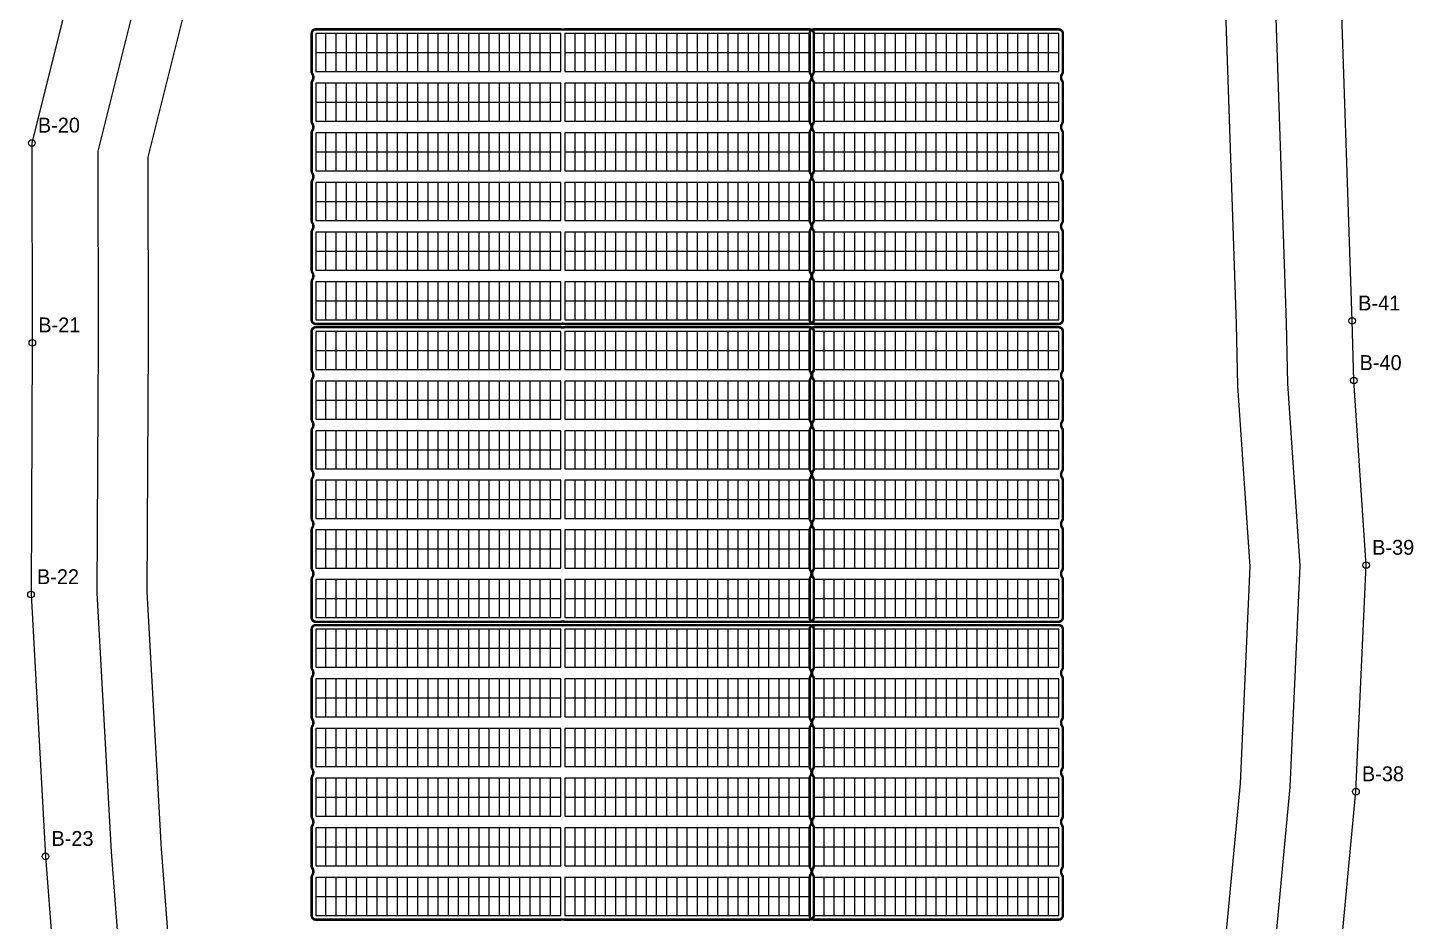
# Model space of a CAD drawing. Header units: metres. Extents: x 534950 to 535747, y 2266404 to 2267123.
# Drawn here: x 535023.1 to 535190.6, y 2266608.9 to 2266716.9 of the extents above; entities that cross this region are included whole.
import ezdxf
from ezdxf.enums import TextEntityAlignment as Align

# ---------------------------------------------------------------- set-up
doc = ezdxf.new("R2010")
doc.units = ezdxf.units.M
for name, color, linetype in [('BOUNDARY', 7, 'Continuous'), ('BOUNDARY_POINTS', 7, 'Continuous'), ('GROUP_BOUNDARY', 1, 'Continuous'), ('MODULES', 5, 'Continuous'), ('PV_TABLES', 3, 'Continuous'), ('SERVICE_ROAD', 1, 'Continuous')]:
    doc.layers.add(name, color=color, linetype=linetype)

# ---------------------------------------------------------------- blocks, each defined once
blk = doc.blocks.new('PV_TABLE_2x24')
at = {"layer": 'MODULES'}
for p, q in [((1.23333, 0), (1.23333, 4.6)), ((2.46666, 0), (2.46666, 4.6)), ((3.69999, 0), (3.69999, 4.6)), ((4.93332, 0), (4.93332, 4.6)), ((6.16665, 0), (6.16665, 4.6)), ((7.39998, 0), (7.39998, 4.6)), ((8.63331, 0), (8.63331, 4.6)), ((9.86664, 0), (9.86664, 4.6)), ((11.09997, 0), (11.09997, 4.6)), ((12.3333, 0), (12.3333, 4.6)), ((13.56663, 0), (13.56663, 4.6)), ((14.79996, 0), (14.79996, 4.6)), ((16.03329, 0), (16.03329, 4.6)), ((17.26662, 0), (17.26662, 4.6)), ((18.49995, 0), (18.49995, 4.6)), ((19.73328, 0), (19.73328, 4.6)), ((20.96661, 0), (20.96661, 4.6)), ((22.19994, 0), (22.19994, 4.6)), ((23.43327, 0), (23.43327, 4.6)), ((24.6666, 0), (24.6666, 4.6)), ((25.89993, 0), (25.89993, 4.6)), ((27.13326, 0), (27.13326, 4.6)), ((28.36659, 0), (28.36659, 4.6)), ((0, 2.3), (29.59992, 2.3))]:
    blk.add_line(p, q, dxfattribs=at)
blk.add_lwpolyline([(0, 0), (29.59992, 0), (29.59992, 4.6), (0, 4.6)], close=True, dxfattribs=at)

msp = doc.modelspace()

# ---------------------------------------------------------------- linework, layer by layer
at = {"layer": 'BOUNDARY'}
msp.add_lwpolyline([(535028.55, 2266722.68), (535023.63, 2266702.99), (535023.68, 2266678.84), (535023.52, 2266648.41), (535025.27, 2266616.77), (535026.98, 2266594.66), (535028.86, 2266564.43), (535029.64, 2266533.84), (535056.71, 2266534.46), (535084.92, 2266534.47), (535090.9, 2266533.75), (535115.21, 2266527.74), (535118.42, 2266526.86), (535124.18, 2266524.36), (535140.75, 2266517.17), (535149.43, 2266513.13), (535165.54, 2266547.59), (535178.94, 2266583.4), (535181.61, 2266602.74), (535183.66, 2266624.59), (535184.9, 2266651.96), (535183.39, 2266674.29), (535183.21, 2266681.49), (535181.63, 2266728.1)], dxfattribs=at)
at = {"layer": 'BOUNDARY_POINTS'}
for centre in [(535023.63, 2266702.99), (535183.21, 2266681.49), (535023.68, 2266678.84), (535183.39, 2266674.29), (535184.9, 2266651.96), (535023.52, 2266648.41), (535183.66, 2266624.59), (535025.27, 2266616.77)]:
    msp.add_circle(centre, 0.4, dxfattribs=at)
at = {"layer": 'GROUP_BOUNDARY', "color": 1, "lineweight": 211, "true_color": 0xdc143c, "const_width": 0.3}
for points in [[(535057.54, 2266686.54), (535057.58, 2266686.6), (535057.61, 2266686.67), (535057.63, 2266686.74), (535057.64, 2266686.81), (535057.65, 2266686.89), (535057.65, 2266686.96), (535057.64, 2266687.03), (535057.63, 2266687.11), (535057.61, 2266687.18), (535057.58, 2266687.24), (535057.54, 2266687.31), (535057.54, 2266687.32), (535057.5, 2266687.39), (535057.47, 2266687.43), (535057.46, 2266687.48), (535057.45, 2266687.53), (535057.44, 2266687.57), (535057.44, 2266687.64), (535057.44, 2266692.2), (535057.44, 2266692.27), (535057.45, 2266692.32), (535057.46, 2266692.37), (535057.47, 2266692.41), (535057.5, 2266692.46), (535057.54, 2266692.53), (535057.54, 2266692.54), (535057.58, 2266692.6), (535057.61, 2266692.67), (535057.63, 2266692.74), (535057.64, 2266692.81), (535057.65, 2266692.89), (535057.65, 2266692.96), (535057.64, 2266693.04), (535057.63, 2266693.11), (535057.61, 2266693.18), (535057.58, 2266693.25), (535057.54, 2266693.31), (535057.49, 2266693.39), (535057.47, 2266693.43), (535057.46, 2266693.48), (535057.45, 2266693.53), (535057.44, 2266693.57), (535057.44, 2266693.64), (535057.44, 2266698.2), (535057.44, 2266698.27), (535057.45, 2266698.32), (535057.46, 2266698.37), (535057.47, 2266698.41), (535057.5, 2266698.46), (535057.54, 2266698.53), (535057.54, 2266698.54), (535057.58, 2266698.6), (535057.61, 2266698.67), (535057.63, 2266698.74), (535057.64, 2266698.81), (535057.65, 2266698.89), (535057.65, 2266698.96), (535057.64, 2266699.04), (535057.63, 2266699.11), (535057.61, 2266699.18), (535057.58, 2266699.25), (535057.54, 2266699.31), (535057.49, 2266699.39), (535057.47, 2266699.43), (535057.46, 2266699.48), (535057.45, 2266699.53), (535057.44, 2266699.57), (535057.44, 2266699.64), (535057.44, 2266704.2), (535057.44, 2266704.27), (535057.45, 2266704.32), (535057.46, 2266704.37), (535057.47, 2266704.41), (535057.5, 2266704.46), (535057.54, 2266704.53), (535057.54, 2266704.54), (535057.58, 2266704.6), (535057.61, 2266704.67), (535057.63, 2266704.74), (535057.64, 2266704.81), (535057.65, 2266704.89), (535057.65, 2266704.96), (535057.64, 2266705.04), (535057.63, 2266705.11), (535057.61, 2266705.18), (535057.58, 2266705.25), (535057.54, 2266705.31), (535057.49, 2266705.39), (535057.47, 2266705.43), (535057.46, 2266705.48), (535057.45, 2266705.53), (535057.44, 2266705.57), (535057.44, 2266705.64), (535057.44, 2266710.2), (535057.44, 2266710.27), (535057.45, 2266710.32), (535057.46, 2266710.37), (535057.47, 2266710.41), (535057.5, 2266710.46), (535057.54, 2266710.53), (535057.54, 2266710.54), (535057.58, 2266710.6), (535057.61, 2266710.67), (535057.63, 2266710.74), (535057.64, 2266710.81), (535057.65, 2266710.89), (535057.65, 2266710.96), (535057.64, 2266711.04), (535057.63, 2266711.11), (535057.61, 2266711.18), (535057.58, 2266711.25), (535057.54, 2266711.31), (535057.49, 2266711.39), (535057.47, 2266711.43), (535057.46, 2266711.48), (535057.45, 2266711.53), (535057.44, 2266711.57), (535057.44, 2266711.64), (535057.44, 2266716.2), (535057.44, 2266716.27), (535057.45, 2266716.32), (535057.46, 2266716.37), (535057.47, 2266716.41), (535057.5, 2266716.46), (535057.52, 2266716.5), (535057.55, 2266716.54), (535057.58, 2266716.58), (535057.62, 2266716.61), (535057.66, 2266716.64), (535057.7, 2266716.66), (535057.74, 2266716.68), (535057.79, 2266716.7), (535057.84, 2266716.71), (535057.89, 2266716.72), (535057.95, 2266716.72), (535087.52, 2266716.72), (535087.58, 2266716.72), (535087.66, 2266716.71), (535087.68, 2266716.71), (535087.75, 2266716.7), (535087.83, 2266716.7), (535087.9, 2266716.71), (535087.99, 2266716.72), (535088.05, 2266716.72), (535117.62, 2266716.72), (535117.68, 2266716.72), (535117.73, 2266716.71), (535117.78, 2266716.7), (535117.83, 2266716.68), (535117.87, 2266716.66), (535117.91, 2266716.64), (535117.95, 2266716.61), (535117.99, 2266716.58), (535118.02, 2266716.54), (535118.05, 2266716.5), (535118.08, 2266716.46), (535118.1, 2266716.41), (535118.11, 2266716.37), (535118.13, 2266716.32), (535118.13, 2266716.27), (535118.14, 2266716.2), (535118.14, 2266711.64), (535118.13, 2266711.57), (535118.13, 2266711.53), (535118.11, 2266711.48), (535118.1, 2266711.43), (535118.08, 2266711.39), (535118.04, 2266711.32), (535118.03, 2266711.31), (535117.99, 2266711.24), (535117.96, 2266711.17), (535117.94, 2266711.1), (535117.93, 2266711.03), (535117.92, 2266710.96), (535117.92, 2266710.88), (535117.93, 2266710.81), (535117.94, 2266710.74), (535117.97, 2266710.67), (535117.99, 2266710.6), (535118.03, 2266710.53), (535118.08, 2266710.46), (535118.1, 2266710.41), (535118.11, 2266710.37), (535118.13, 2266710.32), (535118.13, 2266710.27), (535118.14, 2266710.2), (535118.14, 2266705.64), (535118.13, 2266705.57), (535118.13, 2266705.53), (535118.11, 2266705.48), (535118.1, 2266705.43), (535118.08, 2266705.39), (535118.04, 2266705.32), (535118.03, 2266705.31), (535117.99, 2266705.24), (535117.96, 2266705.17), (535117.94, 2266705.1), (535117.93, 2266705.03), (535117.92, 2266704.96), (535117.92, 2266704.88), (535117.93, 2266704.81), (535117.94, 2266704.74), (535117.97, 2266704.67), (535117.99, 2266704.6), (535118.03, 2266704.53), (535118.08, 2266704.46), (535118.1, 2266704.41), (535118.11, 2266704.37), (535118.13, 2266704.32), (535118.13, 2266704.27), (535118.14, 2266704.2), (535118.14, 2266699.64), (535118.13, 2266699.57), (535118.13, 2266699.53), (535118.11, 2266699.48), (535118.1, 2266699.43), (535118.08, 2266699.39), (535118.04, 2266699.32), (535118.03, 2266699.31), (535117.99, 2266699.24), (535117.96, 2266699.17), (535117.94, 2266699.1), (535117.93, 2266699.03), (535117.92, 2266698.96), (535117.92, 2266698.88), (535117.93, 2266698.81), (535117.94, 2266698.74), (535117.97, 2266698.67), (535117.99, 2266698.6), (535118.03, 2266698.53), (535118.08, 2266698.46), (535118.1, 2266698.41), (535118.11, 2266698.37), (535118.13, 2266698.32), (535118.13, 2266698.27), (535118.14, 2266698.2), (535118.14, 2266693.64), (535118.13, 2266693.57), (535118.13, 2266693.53), (535118.11, 2266693.48), (535118.1, 2266693.43), (535118.08, 2266693.39), (535118.04, 2266693.32), (535118.03, 2266693.31), (535117.99, 2266693.24), (535117.96, 2266693.17), (535117.94, 2266693.1), (535117.93, 2266693.03), (535117.92, 2266692.96), (535117.92, 2266692.88), (535117.93, 2266692.81), (535117.94, 2266692.74), (535117.97, 2266692.67), (535117.99, 2266692.6), (535118.03, 2266692.53), (535118.08, 2266692.46), (535118.1, 2266692.41), (535118.11, 2266692.37), (535118.13, 2266692.32), (535118.13, 2266692.27), (535118.14, 2266692.2), (535118.14, 2266687.64), (535118.13, 2266687.57), (535118.13, 2266687.53), (535118.11, 2266687.48), (535118.1, 2266687.43), (535118.08, 2266687.39), (535118.04, 2266687.32), (535118.03, 2266687.31), (535117.99, 2266687.24), (535117.96, 2266687.17), (535117.94, 2266687.1), (535117.93, 2266687.03), (535117.92, 2266686.96), (535117.92, 2266686.88), (535117.93, 2266686.81), (535117.94, 2266686.74), (535117.97, 2266686.67), (535117.99, 2266686.6), (535118.03, 2266686.53), (535118.08, 2266686.46), (535118.1, 2266686.41), (535118.11, 2266686.37), (535118.13, 2266686.32), (535118.13, 2266686.27), (535118.14, 2266686.2), (535118.14, 2266681.64), (535118.13, 2266681.57), (535118.13, 2266681.53), (535118.11, 2266681.48), (535118.1, 2266681.43), (535118.08, 2266681.39), (535118.05, 2266681.35), (535118.02, 2266681.31), (535117.99, 2266681.27), (535117.95, 2266681.24), (535117.91, 2266681.21), (535117.87, 2266681.18), (535117.83, 2266681.16), (535117.78, 2266681.15), (535117.73, 2266681.13), (535117.68, 2266681.13), (535117.62, 2266681.12), (535088.05, 2266681.12), (535087.99, 2266681.13), (535087.91, 2266681.14), (535087.89, 2266681.14), (535087.82, 2266681.15), (535087.75, 2266681.15), (535087.67, 2266681.14), (535087.58, 2266681.13), (535087.52, 2266681.12), (535057.95, 2266681.12), (535057.89, 2266681.13), (535057.84, 2266681.13), (535057.79, 2266681.15), (535057.74, 2266681.16), (535057.7, 2266681.18), (535057.66, 2266681.21), (535057.62, 2266681.24), (535057.58, 2266681.27), (535057.55, 2266681.31), (535057.52, 2266681.35), (535057.5, 2266681.39), (535057.47, 2266681.43), (535057.46, 2266681.48), (535057.45, 2266681.53), (535057.44, 2266681.57), (535057.44, 2266681.64), (535057.44, 2266686.2), (535057.44, 2266686.27), (535057.45, 2266686.32), (535057.46, 2266686.37), (535057.47, 2266686.41), (535057.5, 2266686.46), (535057.54, 2266686.53), (535057.54, 2266686.54)], [(535057.54, 2266650.54), (535057.58, 2266650.6), (535057.61, 2266650.67), (535057.63, 2266650.74), (535057.64, 2266650.81), (535057.65, 2266650.89), (535057.65, 2266650.96), (535057.64, 2266651.03), (535057.63, 2266651.11), (535057.61, 2266651.18), (535057.58, 2266651.24), (535057.54, 2266651.31), (535057.54, 2266651.32), (535057.5, 2266651.39), (535057.47, 2266651.43), (535057.46, 2266651.48), (535057.45, 2266651.53), (535057.44, 2266651.57), (535057.44, 2266651.64), (535057.44, 2266656.2), (535057.44, 2266656.27), (535057.45, 2266656.32), (535057.46, 2266656.37), (535057.47, 2266656.41), (535057.5, 2266656.46), (535057.54, 2266656.53), (535057.54, 2266656.54), (535057.58, 2266656.6), (535057.61, 2266656.67), (535057.63, 2266656.74), (535057.64, 2266656.81), (535057.65, 2266656.89), (535057.65, 2266656.96), (535057.64, 2266657.04), (535057.63, 2266657.11), (535057.61, 2266657.18), (535057.58, 2266657.25), (535057.54, 2266657.31), (535057.49, 2266657.39), (535057.47, 2266657.43), (535057.46, 2266657.48), (535057.45, 2266657.53), (535057.44, 2266657.57), (535057.44, 2266657.64), (535057.44, 2266662.2), (535057.44, 2266662.27), (535057.45, 2266662.32), (535057.46, 2266662.37), (535057.47, 2266662.41), (535057.5, 2266662.46), (535057.54, 2266662.53), (535057.54, 2266662.54), (535057.58, 2266662.6), (535057.61, 2266662.67), (535057.63, 2266662.74), (535057.64, 2266662.81), (535057.65, 2266662.89), (535057.65, 2266662.96), (535057.64, 2266663.04), (535057.63, 2266663.11), (535057.61, 2266663.18), (535057.58, 2266663.25), (535057.54, 2266663.31), (535057.49, 2266663.39), (535057.47, 2266663.43), (535057.46, 2266663.48), (535057.45, 2266663.53), (535057.44, 2266663.57), (535057.44, 2266663.64), (535057.44, 2266668.2), (535057.44, 2266668.27), (535057.45, 2266668.32), (535057.46, 2266668.37), (535057.47, 2266668.41), (535057.5, 2266668.46), (535057.54, 2266668.53), (535057.54, 2266668.54), (535057.58, 2266668.6), (535057.61, 2266668.67), (535057.63, 2266668.74), (535057.64, 2266668.81), (535057.65, 2266668.89), (535057.65, 2266668.96), (535057.64, 2266669.04), (535057.63, 2266669.11), (535057.61, 2266669.18), (535057.58, 2266669.25), (535057.54, 2266669.31), (535057.49, 2266669.39), (535057.47, 2266669.43), (535057.46, 2266669.48), (535057.45, 2266669.53), (535057.44, 2266669.57), (535057.44, 2266669.64), (535057.44, 2266674.2), (535057.44, 2266674.27), (535057.45, 2266674.32), (535057.46, 2266674.37), (535057.47, 2266674.41), (535057.5, 2266674.46), (535057.54, 2266674.53), (535057.54, 2266674.54), (535057.58, 2266674.6), (535057.61, 2266674.67), (535057.63, 2266674.74), (535057.64, 2266674.81), (535057.65, 2266674.89), (535057.65, 2266674.96), (535057.64, 2266675.04), (535057.63, 2266675.11), (535057.61, 2266675.18), (535057.58, 2266675.25), (535057.54, 2266675.31), (535057.49, 2266675.39), (535057.47, 2266675.43), (535057.46, 2266675.48), (535057.45, 2266675.53), (535057.44, 2266675.57), (535057.44, 2266675.64), (535057.44, 2266680.2), (535057.44, 2266680.27), (535057.45, 2266680.32), (535057.46, 2266680.37), (535057.47, 2266680.41), (535057.5, 2266680.46), (535057.52, 2266680.5), (535057.55, 2266680.54), (535057.58, 2266680.58), (535057.62, 2266680.61), (535057.66, 2266680.64), (535057.7, 2266680.66), (535057.74, 2266680.68), (535057.79, 2266680.7), (535057.84, 2266680.71), (535057.89, 2266680.72), (535057.95, 2266680.72), (535087.52, 2266680.72), (535087.58, 2266680.72), (535087.66, 2266680.71), (535087.68, 2266680.71), (535087.75, 2266680.7), (535087.83, 2266680.7), (535087.9, 2266680.71), (535087.99, 2266680.72), (535088.05, 2266680.72), (535117.62, 2266680.72), (535117.68, 2266680.72), (535117.73, 2266680.71), (535117.78, 2266680.7), (535117.83, 2266680.68), (535117.87, 2266680.66), (535117.91, 2266680.64), (535117.95, 2266680.61), (535117.99, 2266680.58), (535118.02, 2266680.54), (535118.05, 2266680.5), (535118.08, 2266680.46), (535118.1, 2266680.41), (535118.11, 2266680.37), (535118.13, 2266680.32), (535118.13, 2266680.27), (535118.14, 2266680.2), (535118.14, 2266675.64), (535118.13, 2266675.57), (535118.13, 2266675.53), (535118.11, 2266675.48), (535118.1, 2266675.43), (535118.08, 2266675.39), (535118.04, 2266675.32), (535118.03, 2266675.31), (535117.99, 2266675.24), (535117.96, 2266675.17), (535117.94, 2266675.1), (535117.93, 2266675.03), (535117.92, 2266674.96), (535117.92, 2266674.88), (535117.93, 2266674.81), (535117.94, 2266674.74), (535117.97, 2266674.67), (535117.99, 2266674.6), (535118.03, 2266674.53), (535118.08, 2266674.46), (535118.1, 2266674.41), (535118.11, 2266674.37), (535118.13, 2266674.32), (535118.13, 2266674.27), (535118.14, 2266674.2), (535118.14, 2266669.64), (535118.13, 2266669.57), (535118.13, 2266669.53), (535118.11, 2266669.48), (535118.1, 2266669.43), (535118.08, 2266669.39), (535118.04, 2266669.32), (535118.03, 2266669.31), (535117.99, 2266669.24), (535117.96, 2266669.17), (535117.94, 2266669.1), (535117.93, 2266669.03), (535117.92, 2266668.96), (535117.92, 2266668.88), (535117.93, 2266668.81), (535117.94, 2266668.74), (535117.97, 2266668.67), (535117.99, 2266668.6), (535118.03, 2266668.53), (535118.08, 2266668.46), (535118.1, 2266668.41), (535118.11, 2266668.37), (535118.13, 2266668.32), (535118.13, 2266668.27), (535118.14, 2266668.2), (535118.14, 2266663.64), (535118.13, 2266663.57), (535118.13, 2266663.53), (535118.11, 2266663.48), (535118.1, 2266663.43), (535118.08, 2266663.39), (535118.04, 2266663.32), (535118.03, 2266663.31), (535117.99, 2266663.24), (535117.96, 2266663.17), (535117.94, 2266663.1), (535117.93, 2266663.03), (535117.92, 2266662.96), (535117.92, 2266662.88), (535117.93, 2266662.81), (535117.94, 2266662.74), (535117.97, 2266662.67), (535117.99, 2266662.6), (535118.03, 2266662.53), (535118.08, 2266662.46), (535118.1, 2266662.41), (535118.11, 2266662.37), (535118.13, 2266662.32), (535118.13, 2266662.27), (535118.14, 2266662.2), (535118.14, 2266657.64), (535118.13, 2266657.57), (535118.13, 2266657.53), (535118.11, 2266657.48), (535118.1, 2266657.43), (535118.08, 2266657.39), (535118.04, 2266657.32), (535118.03, 2266657.31), (535117.99, 2266657.24), (535117.96, 2266657.17), (535117.94, 2266657.1), (535117.93, 2266657.03), (535117.92, 2266656.96), (535117.92, 2266656.88), (535117.93, 2266656.81), (535117.94, 2266656.74), (535117.97, 2266656.67), (535117.99, 2266656.6), (535118.03, 2266656.53), (535118.08, 2266656.46), (535118.1, 2266656.41), (535118.11, 2266656.37), (535118.13, 2266656.32), (535118.13, 2266656.27), (535118.14, 2266656.2), (535118.14, 2266651.64), (535118.13, 2266651.57), (535118.13, 2266651.53), (535118.11, 2266651.48), (535118.1, 2266651.43), (535118.08, 2266651.39), (535118.04, 2266651.32), (535118.03, 2266651.31), (535117.99, 2266651.24), (535117.96, 2266651.17), (535117.94, 2266651.1), (535117.93, 2266651.03), (535117.92, 2266650.96), (535117.92, 2266650.88), (535117.93, 2266650.81), (535117.94, 2266650.74), (535117.97, 2266650.67), (535117.99, 2266650.6), (535118.03, 2266650.53), (535118.08, 2266650.46), (535118.1, 2266650.41), (535118.11, 2266650.37), (535118.13, 2266650.32), (535118.13, 2266650.27), (535118.14, 2266650.2), (535118.14, 2266645.64), (535118.13, 2266645.57), (535118.13, 2266645.53), (535118.11, 2266645.48), (535118.1, 2266645.43), (535118.08, 2266645.39), (535118.05, 2266645.35), (535118.02, 2266645.31), (535117.99, 2266645.27), (535117.95, 2266645.24), (535117.91, 2266645.21), (535117.87, 2266645.18), (535117.83, 2266645.16), (535117.78, 2266645.15), (535117.73, 2266645.13), (535117.68, 2266645.13), (535117.62, 2266645.12), (535088.05, 2266645.12), (535087.99, 2266645.13), (535087.91, 2266645.14), (535087.89, 2266645.14), (535087.82, 2266645.15), (535087.75, 2266645.15), (535087.67, 2266645.14), (535087.58, 2266645.13), (535087.52, 2266645.12), (535057.95, 2266645.12), (535057.89, 2266645.13), (535057.84, 2266645.13), (535057.79, 2266645.15), (535057.74, 2266645.16), (535057.7, 2266645.18), (535057.66, 2266645.21), (535057.62, 2266645.24), (535057.58, 2266645.27), (535057.55, 2266645.31), (535057.52, 2266645.35), (535057.5, 2266645.39), (535057.47, 2266645.43), (535057.46, 2266645.48), (535057.45, 2266645.53), (535057.44, 2266645.57), (535057.44, 2266645.64), (535057.44, 2266650.2), (535057.44, 2266650.27), (535057.45, 2266650.32), (535057.46, 2266650.37), (535057.47, 2266650.41), (535057.5, 2266650.46), (535057.54, 2266650.53), (535057.54, 2266650.54)], [(535057.54, 2266614.54), (535057.58, 2266614.6), (535057.61, 2266614.67), (535057.63, 2266614.74), (535057.64, 2266614.81), (535057.65, 2266614.89), (535057.65, 2266614.96), (535057.64, 2266615.03), (535057.63, 2266615.11), (535057.61, 2266615.18), (535057.58, 2266615.24), (535057.54, 2266615.31), (535057.54, 2266615.32), (535057.5, 2266615.39), (535057.47, 2266615.43), (535057.46, 2266615.48), (535057.45, 2266615.53), (535057.44, 2266615.57), (535057.44, 2266615.64), (535057.44, 2266620.2), (535057.44, 2266620.27), (535057.45, 2266620.32), (535057.46, 2266620.37), (535057.47, 2266620.41), (535057.5, 2266620.46), (535057.54, 2266620.53), (535057.54, 2266620.54), (535057.58, 2266620.6), (535057.61, 2266620.67), (535057.63, 2266620.74), (535057.64, 2266620.81), (535057.65, 2266620.89), (535057.65, 2266620.96), (535057.64, 2266621.04), (535057.63, 2266621.11), (535057.61, 2266621.18), (535057.58, 2266621.25), (535057.54, 2266621.31), (535057.49, 2266621.39), (535057.47, 2266621.43), (535057.46, 2266621.48), (535057.45, 2266621.53), (535057.44, 2266621.57), (535057.44, 2266621.64), (535057.44, 2266626.2), (535057.44, 2266626.27), (535057.45, 2266626.32), (535057.46, 2266626.37), (535057.47, 2266626.41), (535057.5, 2266626.46), (535057.54, 2266626.53), (535057.54, 2266626.54), (535057.58, 2266626.6), (535057.61, 2266626.67), (535057.63, 2266626.74), (535057.64, 2266626.81), (535057.65, 2266626.89), (535057.65, 2266626.96), (535057.64, 2266627.04), (535057.63, 2266627.11), (535057.61, 2266627.18), (535057.58, 2266627.25), (535057.54, 2266627.31), (535057.49, 2266627.39), (535057.47, 2266627.43), (535057.46, 2266627.48), (535057.45, 2266627.53), (535057.44, 2266627.57), (535057.44, 2266627.64), (535057.44, 2266632.2), (535057.44, 2266632.27), (535057.45, 2266632.32), (535057.46, 2266632.37), (535057.47, 2266632.41), (535057.5, 2266632.46), (535057.54, 2266632.53), (535057.54, 2266632.54), (535057.58, 2266632.6), (535057.61, 2266632.67), (535057.63, 2266632.74), (535057.64, 2266632.81), (535057.65, 2266632.89), (535057.65, 2266632.96), (535057.64, 2266633.04), (535057.63, 2266633.11), (535057.61, 2266633.18), (535057.58, 2266633.25), (535057.54, 2266633.31), (535057.49, 2266633.39), (535057.47, 2266633.43), (535057.46, 2266633.48), (535057.45, 2266633.53), (535057.44, 2266633.57), (535057.44, 2266633.64), (535057.44, 2266638.2), (535057.44, 2266638.27), (535057.45, 2266638.32), (535057.46, 2266638.37), (535057.47, 2266638.41), (535057.5, 2266638.46), (535057.54, 2266638.53), (535057.54, 2266638.54), (535057.58, 2266638.6), (535057.61, 2266638.67), (535057.63, 2266638.74), (535057.64, 2266638.81), (535057.65, 2266638.89), (535057.65, 2266638.96), (535057.64, 2266639.04), (535057.63, 2266639.11), (535057.61, 2266639.18), (535057.58, 2266639.25), (535057.54, 2266639.31), (535057.49, 2266639.39), (535057.47, 2266639.43), (535057.46, 2266639.48), (535057.45, 2266639.53), (535057.44, 2266639.57), (535057.44, 2266639.64), (535057.44, 2266644.2), (535057.44, 2266644.27), (535057.45, 2266644.32), (535057.46, 2266644.37), (535057.47, 2266644.41), (535057.5, 2266644.46), (535057.52, 2266644.5), (535057.55, 2266644.54), (535057.58, 2266644.58), (535057.62, 2266644.61), (535057.66, 2266644.64), (535057.7, 2266644.66), (535057.74, 2266644.68), (535057.79, 2266644.7), (535057.84, 2266644.71), (535057.89, 2266644.72), (535057.95, 2266644.72), (535087.52, 2266644.72), (535087.58, 2266644.72), (535087.66, 2266644.71), (535087.68, 2266644.71), (535087.75, 2266644.7), (535087.83, 2266644.7), (535087.9, 2266644.71), (535087.99, 2266644.72), (535088.05, 2266644.72), (535117.62, 2266644.72), (535117.68, 2266644.72), (535117.73, 2266644.71), (535117.78, 2266644.7), (535117.83, 2266644.68), (535117.87, 2266644.66), (535117.91, 2266644.64), (535117.95, 2266644.61), (535117.99, 2266644.58), (535118.02, 2266644.54), (535118.05, 2266644.5), (535118.08, 2266644.46), (535118.1, 2266644.41), (535118.11, 2266644.37), (535118.13, 2266644.32), (535118.13, 2266644.27), (535118.14, 2266644.2), (535118.14, 2266639.64), (535118.13, 2266639.57), (535118.13, 2266639.53), (535118.11, 2266639.48), (535118.1, 2266639.43), (535118.08, 2266639.39), (535118.04, 2266639.32), (535118.03, 2266639.31), (535117.99, 2266639.24), (535117.96, 2266639.17), (535117.94, 2266639.1), (535117.93, 2266639.03), (535117.92, 2266638.96), (535117.92, 2266638.88), (535117.93, 2266638.81), (535117.94, 2266638.74), (535117.97, 2266638.67), (535117.99, 2266638.6), (535118.03, 2266638.53), (535118.08, 2266638.46), (535118.1, 2266638.41), (535118.11, 2266638.37), (535118.13, 2266638.32), (535118.13, 2266638.27), (535118.14, 2266638.2), (535118.14, 2266633.64), (535118.13, 2266633.57), (535118.13, 2266633.53), (535118.11, 2266633.48), (535118.1, 2266633.43), (535118.08, 2266633.39), (535118.04, 2266633.32), (535118.03, 2266633.31), (535117.99, 2266633.24), (535117.96, 2266633.17), (535117.94, 2266633.1), (535117.93, 2266633.03), (535117.92, 2266632.96), (535117.92, 2266632.88), (535117.93, 2266632.81), (535117.94, 2266632.74), (535117.97, 2266632.67), (535117.99, 2266632.6), (535118.03, 2266632.53), (535118.08, 2266632.46), (535118.1, 2266632.41), (535118.11, 2266632.37), (535118.13, 2266632.32), (535118.13, 2266632.27), (535118.14, 2266632.2), (535118.14, 2266627.64), (535118.13, 2266627.57), (535118.13, 2266627.53), (535118.11, 2266627.48), (535118.1, 2266627.43), (535118.08, 2266627.39), (535118.04, 2266627.32), (535118.03, 2266627.31), (535117.99, 2266627.24), (535117.96, 2266627.17), (535117.94, 2266627.1), (535117.93, 2266627.03), (535117.92, 2266626.96), (535117.92, 2266626.88), (535117.93, 2266626.81), (535117.94, 2266626.74), (535117.97, 2266626.67), (535117.99, 2266626.6), (535118.03, 2266626.53), (535118.08, 2266626.46), (535118.1, 2266626.41), (535118.11, 2266626.37), (535118.13, 2266626.32), (535118.13, 2266626.27), (535118.14, 2266626.2), (535118.14, 2266621.64), (535118.13, 2266621.57), (535118.13, 2266621.53), (535118.11, 2266621.48), (535118.1, 2266621.43), (535118.08, 2266621.39), (535118.04, 2266621.32), (535118.03, 2266621.31), (535117.99, 2266621.24), (535117.96, 2266621.17), (535117.94, 2266621.1), (535117.93, 2266621.03), (535117.92, 2266620.96), (535117.92, 2266620.88), (535117.93, 2266620.81), (535117.94, 2266620.74), (535117.97, 2266620.67), (535117.99, 2266620.6), (535118.03, 2266620.53), (535118.08, 2266620.46), (535118.1, 2266620.41), (535118.11, 2266620.37), (535118.13, 2266620.32), (535118.13, 2266620.27), (535118.14, 2266620.2), (535118.14, 2266615.64), (535118.13, 2266615.57), (535118.13, 2266615.53), (535118.11, 2266615.48), (535118.1, 2266615.43), (535118.08, 2266615.39), (535118.04, 2266615.32), (535118.03, 2266615.31), (535117.99, 2266615.24), (535117.96, 2266615.17), (535117.94, 2266615.1), (535117.93, 2266615.03), (535117.92, 2266614.96), (535117.92, 2266614.88), (535117.93, 2266614.81), (535117.94, 2266614.74), (535117.97, 2266614.67), (535117.99, 2266614.6), (535118.03, 2266614.53), (535118.08, 2266614.46), (535118.1, 2266614.41), (535118.11, 2266614.37), (535118.13, 2266614.32), (535118.13, 2266614.27), (535118.14, 2266614.2), (535118.14, 2266609.64), (535118.13, 2266609.57), (535118.13, 2266609.53), (535118.11, 2266609.48), (535118.1, 2266609.43), (535118.08, 2266609.39), (535118.05, 2266609.35), (535118.02, 2266609.31), (535117.99, 2266609.27), (535117.95, 2266609.24), (535117.91, 2266609.21), (535117.87, 2266609.18), (535117.83, 2266609.16), (535117.78, 2266609.15), (535117.73, 2266609.13), (535117.68, 2266609.13), (535117.62, 2266609.12), (535088.05, 2266609.12), (535087.99, 2266609.13), (535087.91, 2266609.14), (535087.89, 2266609.14), (535087.82, 2266609.15), (535087.75, 2266609.15), (535087.67, 2266609.14), (535087.58, 2266609.13), (535087.52, 2266609.12), (535057.95, 2266609.12), (535057.89, 2266609.13), (535057.84, 2266609.13), (535057.79, 2266609.15), (535057.74, 2266609.16), (535057.7, 2266609.18), (535057.66, 2266609.21), (535057.62, 2266609.24), (535057.58, 2266609.27), (535057.55, 2266609.31), (535057.52, 2266609.35), (535057.5, 2266609.39), (535057.47, 2266609.43), (535057.46, 2266609.48), (535057.45, 2266609.53), (535057.44, 2266609.57), (535057.44, 2266609.64), (535057.44, 2266614.2), (535057.44, 2266614.27), (535057.45, 2266614.32), (535057.46, 2266614.37), (535057.47, 2266614.41), (535057.5, 2266614.46), (535057.54, 2266614.53), (535057.54, 2266614.54)]]:
    msp.add_lwpolyline(points, close=True, dxfattribs=at)
at = {"layer": 'GROUP_BOUNDARY', "color": 5, "lineweight": 211, "true_color": 0x006ef0, "const_width": 0.3}
for points in [[(535117.64, 2266686.27), (535117.65, 2266686.32), (535117.66, 2266686.37), (535117.67, 2266686.41), (535117.7, 2266686.46), (535117.74, 2266686.53), (535117.74, 2266686.54), (535117.78, 2266686.6), (535117.81, 2266686.67), (535117.83, 2266686.74), (535117.84, 2266686.81), (535117.85, 2266686.89), (535117.85, 2266686.96), (535117.84, 2266687.04), (535117.83, 2266687.11), (535117.81, 2266687.18), (535117.78, 2266687.25), (535117.74, 2266687.31), (535117.69, 2266687.39), (535117.67, 2266687.43), (535117.66, 2266687.48), (535117.65, 2266687.53), (535117.64, 2266687.57), (535117.64, 2266687.64), (535117.64, 2266692.2), (535117.64, 2266692.27), (535117.65, 2266692.32), (535117.66, 2266692.37), (535117.67, 2266692.41), (535117.7, 2266692.46), (535117.74, 2266692.53), (535117.74, 2266692.54), (535117.78, 2266692.6), (535117.81, 2266692.67), (535117.83, 2266692.74), (535117.84, 2266692.81), (535117.85, 2266692.89), (535117.85, 2266692.96), (535117.84, 2266693.04), (535117.83, 2266693.11), (535117.81, 2266693.18), (535117.78, 2266693.25), (535117.74, 2266693.31), (535117.69, 2266693.39), (535117.67, 2266693.43), (535117.66, 2266693.48), (535117.65, 2266693.53), (535117.64, 2266693.57), (535117.64, 2266693.64), (535117.64, 2266698.2), (535117.64, 2266698.27), (535117.65, 2266698.32), (535117.66, 2266698.37), (535117.67, 2266698.41), (535117.7, 2266698.46), (535117.74, 2266698.53), (535117.74, 2266698.54), (535117.78, 2266698.6), (535117.81, 2266698.67), (535117.83, 2266698.74), (535117.84, 2266698.81), (535117.85, 2266698.89), (535117.85, 2266698.96), (535117.84, 2266699.04), (535117.83, 2266699.11), (535117.81, 2266699.18), (535117.78, 2266699.25), (535117.74, 2266699.31), (535117.69, 2266699.39), (535117.67, 2266699.43), (535117.66, 2266699.48), (535117.65, 2266699.53), (535117.64, 2266699.57), (535117.64, 2266699.64), (535117.64, 2266704.2), (535117.64, 2266704.27), (535117.65, 2266704.32), (535117.66, 2266704.37), (535117.67, 2266704.41), (535117.7, 2266704.46), (535117.74, 2266704.53), (535117.74, 2266704.54), (535117.78, 2266704.6), (535117.81, 2266704.67), (535117.83, 2266704.74), (535117.84, 2266704.81), (535117.85, 2266704.89), (535117.85, 2266704.96), (535117.84, 2266705.04), (535117.83, 2266705.11), (535117.81, 2266705.18), (535117.78, 2266705.25), (535117.74, 2266705.31), (535117.69, 2266705.39), (535117.67, 2266705.43), (535117.66, 2266705.48), (535117.65, 2266705.53), (535117.64, 2266705.57), (535117.64, 2266705.64), (535117.64, 2266710.2), (535117.64, 2266710.27), (535117.65, 2266710.32), (535117.66, 2266710.37), (535117.67, 2266710.41), (535117.7, 2266710.46), (535117.74, 2266710.53), (535117.74, 2266710.54), (535117.78, 2266710.6), (535117.81, 2266710.67), (535117.83, 2266710.74), (535117.84, 2266710.81), (535117.85, 2266710.89), (535117.85, 2266710.96), (535117.84, 2266711.04), (535117.83, 2266711.11), (535117.81, 2266711.18), (535117.78, 2266711.25), (535117.74, 2266711.31), (535117.69, 2266711.39), (535117.67, 2266711.43), (535117.66, 2266711.48), (535117.65, 2266711.53), (535117.64, 2266711.57), (535117.64, 2266711.64), (535117.64, 2266716.2), (535117.64, 2266716.27), (535117.65, 2266716.32), (535117.66, 2266716.37), (535117.67, 2266716.41), (535117.7, 2266716.46), (535117.72, 2266716.5), (535117.75, 2266716.54), (535117.78, 2266716.58), (535117.82, 2266716.61), (535117.86, 2266716.64), (535117.9, 2266716.66), (535117.94, 2266716.68), (535117.99, 2266716.7), (535118.04, 2266716.71), (535118.09, 2266716.72), (535118.15, 2266716.72), (535147.72, 2266716.72), (535147.78, 2266716.72), (535147.83, 2266716.71), (535147.88, 2266716.7), (535147.93, 2266716.68), (535147.97, 2266716.66), (535148.01, 2266716.64), (535148.05, 2266716.61), (535148.09, 2266716.58), (535148.12, 2266716.54), (535148.15, 2266716.5), (535148.18, 2266716.46), (535148.2, 2266716.41), (535148.21, 2266716.37), (535148.23, 2266716.32), (535148.23, 2266716.27), (535148.24, 2266716.2), (535148.24, 2266711.64), (535148.23, 2266711.57), (535148.23, 2266711.53), (535148.21, 2266711.48), (535148.2, 2266711.43), (535148.18, 2266711.39), (535148.14, 2266711.32), (535148.13, 2266711.31), (535148.09, 2266711.24), (535148.06, 2266711.17), (535148.04, 2266711.1), (535148.03, 2266711.03), (535148.02, 2266710.96), (535148.02, 2266710.88), (535148.03, 2266710.81), (535148.04, 2266710.74), (535148.07, 2266710.67), (535148.09, 2266710.6), (535148.13, 2266710.53), (535148.18, 2266710.46), (535148.2, 2266710.41), (535148.21, 2266710.37), (535148.23, 2266710.32), (535148.23, 2266710.27), (535148.24, 2266710.2), (535148.24, 2266705.64), (535148.23, 2266705.57), (535148.23, 2266705.53), (535148.21, 2266705.48), (535148.2, 2266705.43), (535148.18, 2266705.39), (535148.14, 2266705.32), (535148.13, 2266705.31), (535148.09, 2266705.24), (535148.06, 2266705.17), (535148.04, 2266705.1), (535148.03, 2266705.03), (535148.02, 2266704.96), (535148.02, 2266704.88), (535148.03, 2266704.81), (535148.04, 2266704.74), (535148.07, 2266704.67), (535148.09, 2266704.6), (535148.13, 2266704.53), (535148.18, 2266704.46), (535148.2, 2266704.41), (535148.21, 2266704.37), (535148.23, 2266704.32), (535148.23, 2266704.27), (535148.24, 2266704.2), (535148.24, 2266699.64), (535148.23, 2266699.57), (535148.23, 2266699.53), (535148.21, 2266699.48), (535148.2, 2266699.43), (535148.18, 2266699.39), (535148.14, 2266699.32), (535148.13, 2266699.31), (535148.09, 2266699.24), (535148.06, 2266699.17), (535148.04, 2266699.1), (535148.03, 2266699.03), (535148.02, 2266698.96), (535148.02, 2266698.88), (535148.03, 2266698.81), (535148.04, 2266698.74), (535148.07, 2266698.67), (535148.09, 2266698.6), (535148.13, 2266698.53), (535148.18, 2266698.46), (535148.2, 2266698.41), (535148.21, 2266698.37), (535148.23, 2266698.32), (535148.23, 2266698.27), (535148.24, 2266698.2), (535148.24, 2266693.64), (535148.23, 2266693.57), (535148.23, 2266693.53), (535148.21, 2266693.48), (535148.2, 2266693.43), (535148.18, 2266693.39), (535148.14, 2266693.32), (535148.13, 2266693.31), (535148.09, 2266693.24), (535148.06, 2266693.17), (535148.04, 2266693.1), (535148.03, 2266693.03), (535148.02, 2266692.96), (535148.02, 2266692.88), (535148.03, 2266692.81), (535148.04, 2266692.74), (535148.07, 2266692.67), (535148.09, 2266692.6), (535148.13, 2266692.53), (535148.18, 2266692.46), (535148.2, 2266692.41), (535148.21, 2266692.37), (535148.23, 2266692.32), (535148.23, 2266692.27), (535148.24, 2266692.2), (535148.24, 2266687.64), (535148.23, 2266687.57), (535148.23, 2266687.53), (535148.21, 2266687.48), (535148.2, 2266687.43), (535148.18, 2266687.39), (535148.14, 2266687.32), (535148.13, 2266687.31), (535148.09, 2266687.24), (535148.06, 2266687.17), (535148.04, 2266687.1), (535148.03, 2266687.03), (535148.02, 2266686.96), (535148.02, 2266686.88), (535148.03, 2266686.81), (535148.04, 2266686.74), (535148.07, 2266686.67), (535148.09, 2266686.6), (535148.13, 2266686.53), (535148.18, 2266686.46), (535148.2, 2266686.41), (535148.21, 2266686.37), (535148.23, 2266686.32), (535148.23, 2266686.27), (535148.24, 2266686.2), (535148.24, 2266681.64), (535148.23, 2266681.57), (535148.23, 2266681.53), (535148.21, 2266681.48), (535148.2, 2266681.43), (535148.18, 2266681.39), (535148.15, 2266681.35), (535148.12, 2266681.31), (535148.09, 2266681.27), (535148.05, 2266681.24), (535148.01, 2266681.21), (535147.97, 2266681.18), (535147.93, 2266681.16), (535147.88, 2266681.15), (535147.83, 2266681.13), (535147.78, 2266681.13), (535147.72, 2266681.12), (535118.15, 2266681.12), (535118.09, 2266681.13), (535118.04, 2266681.13), (535117.99, 2266681.15), (535117.94, 2266681.16), (535117.9, 2266681.18), (535117.86, 2266681.21), (535117.82, 2266681.24), (535117.78, 2266681.27), (535117.75, 2266681.31), (535117.72, 2266681.35), (535117.7, 2266681.39), (535117.67, 2266681.43), (535117.66, 2266681.48), (535117.65, 2266681.53), (535117.64, 2266681.57), (535117.64, 2266681.64), (535117.64, 2266686.2), (535117.64, 2266686.27)], [(535117.64, 2266650.27), (535117.65, 2266650.32), (535117.66, 2266650.37), (535117.67, 2266650.41), (535117.7, 2266650.46), (535117.74, 2266650.53), (535117.74, 2266650.54), (535117.78, 2266650.6), (535117.81, 2266650.67), (535117.83, 2266650.74), (535117.84, 2266650.81), (535117.85, 2266650.89), (535117.85, 2266650.96), (535117.84, 2266651.04), (535117.83, 2266651.11), (535117.81, 2266651.18), (535117.78, 2266651.25), (535117.74, 2266651.31), (535117.69, 2266651.39), (535117.67, 2266651.43), (535117.66, 2266651.48), (535117.65, 2266651.53), (535117.64, 2266651.57), (535117.64, 2266651.64), (535117.64, 2266656.2), (535117.64, 2266656.27), (535117.65, 2266656.32), (535117.66, 2266656.37), (535117.67, 2266656.41), (535117.7, 2266656.46), (535117.74, 2266656.53), (535117.74, 2266656.54), (535117.78, 2266656.6), (535117.81, 2266656.67), (535117.83, 2266656.74), (535117.84, 2266656.81), (535117.85, 2266656.89), (535117.85, 2266656.96), (535117.84, 2266657.04), (535117.83, 2266657.11), (535117.81, 2266657.18), (535117.78, 2266657.25), (535117.74, 2266657.31), (535117.69, 2266657.39), (535117.67, 2266657.43), (535117.66, 2266657.48), (535117.65, 2266657.53), (535117.64, 2266657.57), (535117.64, 2266657.64), (535117.64, 2266662.2), (535117.64, 2266662.27), (535117.65, 2266662.32), (535117.66, 2266662.37), (535117.67, 2266662.41), (535117.7, 2266662.46), (535117.74, 2266662.53), (535117.74, 2266662.54), (535117.78, 2266662.6), (535117.81, 2266662.67), (535117.83, 2266662.74), (535117.84, 2266662.81), (535117.85, 2266662.89), (535117.85, 2266662.96), (535117.84, 2266663.04), (535117.83, 2266663.11), (535117.81, 2266663.18), (535117.78, 2266663.25), (535117.74, 2266663.31), (535117.69, 2266663.39), (535117.67, 2266663.43), (535117.66, 2266663.48), (535117.65, 2266663.53), (535117.64, 2266663.57), (535117.64, 2266663.64), (535117.64, 2266668.2), (535117.64, 2266668.27), (535117.65, 2266668.32), (535117.66, 2266668.37), (535117.67, 2266668.41), (535117.7, 2266668.46), (535117.74, 2266668.53), (535117.74, 2266668.54), (535117.78, 2266668.6), (535117.81, 2266668.67), (535117.83, 2266668.74), (535117.84, 2266668.81), (535117.85, 2266668.89), (535117.85, 2266668.96), (535117.84, 2266669.04), (535117.83, 2266669.11), (535117.81, 2266669.18), (535117.78, 2266669.25), (535117.74, 2266669.31), (535117.69, 2266669.39), (535117.67, 2266669.43), (535117.66, 2266669.48), (535117.65, 2266669.53), (535117.64, 2266669.57), (535117.64, 2266669.64), (535117.64, 2266674.2), (535117.64, 2266674.27), (535117.65, 2266674.32), (535117.66, 2266674.37), (535117.67, 2266674.41), (535117.7, 2266674.46), (535117.74, 2266674.53), (535117.74, 2266674.54), (535117.78, 2266674.6), (535117.81, 2266674.67), (535117.83, 2266674.74), (535117.84, 2266674.81), (535117.85, 2266674.89), (535117.85, 2266674.96), (535117.84, 2266675.04), (535117.83, 2266675.11), (535117.81, 2266675.18), (535117.78, 2266675.25), (535117.74, 2266675.31), (535117.69, 2266675.39), (535117.67, 2266675.43), (535117.66, 2266675.48), (535117.65, 2266675.53), (535117.64, 2266675.57), (535117.64, 2266675.64), (535117.64, 2266680.2), (535117.64, 2266680.27), (535117.65, 2266680.32), (535117.66, 2266680.37), (535117.67, 2266680.41), (535117.7, 2266680.46), (535117.72, 2266680.5), (535117.75, 2266680.54), (535117.78, 2266680.58), (535117.82, 2266680.61), (535117.86, 2266680.64), (535117.9, 2266680.66), (535117.94, 2266680.68), (535117.99, 2266680.7), (535118.04, 2266680.71), (535118.09, 2266680.72), (535118.15, 2266680.72), (535147.72, 2266680.72), (535147.78, 2266680.72), (535147.83, 2266680.71), (535147.88, 2266680.7), (535147.93, 2266680.68), (535147.97, 2266680.66), (535148.01, 2266680.64), (535148.05, 2266680.61), (535148.09, 2266680.58), (535148.12, 2266680.54), (535148.15, 2266680.5), (535148.18, 2266680.46), (535148.2, 2266680.41), (535148.21, 2266680.37), (535148.23, 2266680.32), (535148.23, 2266680.27), (535148.24, 2266680.2), (535148.24, 2266675.64), (535148.23, 2266675.57), (535148.23, 2266675.53), (535148.21, 2266675.48), (535148.2, 2266675.43), (535148.18, 2266675.39), (535148.14, 2266675.32), (535148.13, 2266675.31), (535148.09, 2266675.24), (535148.06, 2266675.17), (535148.04, 2266675.1), (535148.03, 2266675.03), (535148.02, 2266674.96), (535148.02, 2266674.88), (535148.03, 2266674.81), (535148.04, 2266674.74), (535148.07, 2266674.67), (535148.09, 2266674.6), (535148.13, 2266674.53), (535148.18, 2266674.46), (535148.2, 2266674.41), (535148.21, 2266674.37), (535148.23, 2266674.32), (535148.23, 2266674.27), (535148.24, 2266674.2), (535148.24, 2266669.64), (535148.23, 2266669.57), (535148.23, 2266669.53), (535148.21, 2266669.48), (535148.2, 2266669.43), (535148.18, 2266669.39), (535148.14, 2266669.32), (535148.13, 2266669.31), (535148.09, 2266669.24), (535148.06, 2266669.17), (535148.04, 2266669.1), (535148.03, 2266669.03), (535148.02, 2266668.96), (535148.02, 2266668.88), (535148.03, 2266668.81), (535148.04, 2266668.74), (535148.07, 2266668.67), (535148.09, 2266668.6), (535148.13, 2266668.53), (535148.18, 2266668.46), (535148.2, 2266668.41), (535148.21, 2266668.37), (535148.23, 2266668.32), (535148.23, 2266668.27), (535148.24, 2266668.2), (535148.24, 2266663.64), (535148.23, 2266663.57), (535148.23, 2266663.53), (535148.21, 2266663.48), (535148.2, 2266663.43), (535148.18, 2266663.39), (535148.14, 2266663.32), (535148.13, 2266663.31), (535148.09, 2266663.24), (535148.06, 2266663.17), (535148.04, 2266663.1), (535148.03, 2266663.03), (535148.02, 2266662.96), (535148.02, 2266662.88), (535148.03, 2266662.81), (535148.04, 2266662.74), (535148.07, 2266662.67), (535148.09, 2266662.6), (535148.13, 2266662.53), (535148.18, 2266662.46), (535148.2, 2266662.41), (535148.21, 2266662.37), (535148.23, 2266662.32), (535148.23, 2266662.27), (535148.24, 2266662.2), (535148.24, 2266657.64), (535148.23, 2266657.57), (535148.23, 2266657.53), (535148.21, 2266657.48), (535148.2, 2266657.43), (535148.18, 2266657.39), (535148.14, 2266657.32), (535148.13, 2266657.31), (535148.09, 2266657.24), (535148.06, 2266657.17), (535148.04, 2266657.1), (535148.03, 2266657.03), (535148.02, 2266656.96), (535148.02, 2266656.88), (535148.03, 2266656.81), (535148.04, 2266656.74), (535148.07, 2266656.67), (535148.09, 2266656.6), (535148.13, 2266656.53), (535148.18, 2266656.46), (535148.2, 2266656.41), (535148.21, 2266656.37), (535148.23, 2266656.32), (535148.23, 2266656.27), (535148.24, 2266656.2), (535148.24, 2266651.64), (535148.23, 2266651.57), (535148.23, 2266651.53), (535148.21, 2266651.48), (535148.2, 2266651.43), (535148.18, 2266651.39), (535148.14, 2266651.32), (535148.13, 2266651.31), (535148.09, 2266651.24), (535148.06, 2266651.17), (535148.04, 2266651.1), (535148.03, 2266651.03), (535148.02, 2266650.96), (535148.02, 2266650.88), (535148.03, 2266650.81), (535148.04, 2266650.74), (535148.07, 2266650.67), (535148.09, 2266650.6), (535148.13, 2266650.53), (535148.18, 2266650.46), (535148.2, 2266650.41), (535148.21, 2266650.37), (535148.23, 2266650.32), (535148.23, 2266650.27), (535148.24, 2266650.2), (535148.24, 2266645.64), (535148.23, 2266645.57), (535148.23, 2266645.53), (535148.21, 2266645.48), (535148.2, 2266645.43), (535148.18, 2266645.39), (535148.15, 2266645.35), (535148.12, 2266645.31), (535148.09, 2266645.27), (535148.05, 2266645.24), (535148.01, 2266645.21), (535147.97, 2266645.18), (535147.93, 2266645.16), (535147.88, 2266645.15), (535147.83, 2266645.13), (535147.78, 2266645.13), (535147.72, 2266645.12), (535118.15, 2266645.12), (535118.09, 2266645.13), (535118.04, 2266645.13), (535117.99, 2266645.15), (535117.94, 2266645.16), (535117.9, 2266645.18), (535117.86, 2266645.21), (535117.82, 2266645.24), (535117.78, 2266645.27), (535117.75, 2266645.31), (535117.72, 2266645.35), (535117.7, 2266645.39), (535117.67, 2266645.43), (535117.66, 2266645.48), (535117.65, 2266645.53), (535117.64, 2266645.57), (535117.64, 2266645.64), (535117.64, 2266650.2), (535117.64, 2266650.27)], [(535117.64, 2266614.27), (535117.65, 2266614.32), (535117.66, 2266614.37), (535117.67, 2266614.41), (535117.7, 2266614.46), (535117.74, 2266614.53), (535117.74, 2266614.54), (535117.78, 2266614.6), (535117.81, 2266614.67), (535117.83, 2266614.74), (535117.84, 2266614.81), (535117.85, 2266614.89), (535117.85, 2266614.96), (535117.84, 2266615.04), (535117.83, 2266615.11), (535117.81, 2266615.18), (535117.78, 2266615.25), (535117.74, 2266615.31), (535117.69, 2266615.39), (535117.67, 2266615.43), (535117.66, 2266615.48), (535117.65, 2266615.53), (535117.64, 2266615.57), (535117.64, 2266615.64), (535117.64, 2266620.2), (535117.64, 2266620.27), (535117.65, 2266620.32), (535117.66, 2266620.37), (535117.67, 2266620.41), (535117.7, 2266620.46), (535117.74, 2266620.53), (535117.74, 2266620.54), (535117.78, 2266620.6), (535117.81, 2266620.67), (535117.83, 2266620.74), (535117.84, 2266620.81), (535117.85, 2266620.89), (535117.85, 2266620.96), (535117.84, 2266621.04), (535117.83, 2266621.11), (535117.81, 2266621.18), (535117.78, 2266621.25), (535117.74, 2266621.31), (535117.69, 2266621.39), (535117.67, 2266621.43), (535117.66, 2266621.48), (535117.65, 2266621.53), (535117.64, 2266621.57), (535117.64, 2266621.64), (535117.64, 2266626.2), (535117.64, 2266626.27), (535117.65, 2266626.32), (535117.66, 2266626.37), (535117.67, 2266626.41), (535117.7, 2266626.46), (535117.74, 2266626.53), (535117.74, 2266626.54), (535117.78, 2266626.6), (535117.81, 2266626.67), (535117.83, 2266626.74), (535117.84, 2266626.81), (535117.85, 2266626.89), (535117.85, 2266626.96), (535117.84, 2266627.04), (535117.83, 2266627.11), (535117.81, 2266627.18), (535117.78, 2266627.25), (535117.74, 2266627.31), (535117.69, 2266627.39), (535117.67, 2266627.43), (535117.66, 2266627.48), (535117.65, 2266627.53), (535117.64, 2266627.57), (535117.64, 2266627.64), (535117.64, 2266632.2), (535117.64, 2266632.27), (535117.65, 2266632.32), (535117.66, 2266632.37), (535117.67, 2266632.41), (535117.7, 2266632.46), (535117.74, 2266632.53), (535117.74, 2266632.54), (535117.78, 2266632.6), (535117.81, 2266632.67), (535117.83, 2266632.74), (535117.84, 2266632.81), (535117.85, 2266632.89), (535117.85, 2266632.96), (535117.84, 2266633.04), (535117.83, 2266633.11), (535117.81, 2266633.18), (535117.78, 2266633.25), (535117.74, 2266633.31), (535117.69, 2266633.39), (535117.67, 2266633.43), (535117.66, 2266633.48), (535117.65, 2266633.53), (535117.64, 2266633.57), (535117.64, 2266633.64), (535117.64, 2266638.2), (535117.64, 2266638.27), (535117.65, 2266638.32), (535117.66, 2266638.37), (535117.67, 2266638.41), (535117.7, 2266638.46), (535117.74, 2266638.53), (535117.74, 2266638.54), (535117.78, 2266638.6), (535117.81, 2266638.67), (535117.83, 2266638.74), (535117.84, 2266638.81), (535117.85, 2266638.89), (535117.85, 2266638.96), (535117.84, 2266639.04), (535117.83, 2266639.11), (535117.81, 2266639.18), (535117.78, 2266639.25), (535117.74, 2266639.31), (535117.69, 2266639.39), (535117.67, 2266639.43), (535117.66, 2266639.48), (535117.65, 2266639.53), (535117.64, 2266639.57), (535117.64, 2266639.64), (535117.64, 2266644.2), (535117.64, 2266644.27), (535117.65, 2266644.32), (535117.66, 2266644.37), (535117.67, 2266644.41), (535117.7, 2266644.46), (535117.72, 2266644.5), (535117.75, 2266644.54), (535117.78, 2266644.58), (535117.82, 2266644.61), (535117.86, 2266644.64), (535117.9, 2266644.66), (535117.94, 2266644.68), (535117.99, 2266644.7), (535118.04, 2266644.71), (535118.09, 2266644.72), (535118.15, 2266644.72), (535147.72, 2266644.72), (535147.78, 2266644.72), (535147.83, 2266644.71), (535147.88, 2266644.7), (535147.93, 2266644.68), (535147.97, 2266644.66), (535148.01, 2266644.64), (535148.05, 2266644.61), (535148.09, 2266644.58), (535148.12, 2266644.54), (535148.15, 2266644.5), (535148.18, 2266644.46), (535148.2, 2266644.41), (535148.21, 2266644.37), (535148.23, 2266644.32), (535148.23, 2266644.27), (535148.24, 2266644.2), (535148.24, 2266639.64), (535148.23, 2266639.57), (535148.23, 2266639.53), (535148.21, 2266639.48), (535148.2, 2266639.43), (535148.18, 2266639.39), (535148.14, 2266639.32), (535148.13, 2266639.31), (535148.09, 2266639.24), (535148.06, 2266639.17), (535148.04, 2266639.1), (535148.03, 2266639.03), (535148.02, 2266638.96), (535148.02, 2266638.88), (535148.03, 2266638.81), (535148.04, 2266638.74), (535148.07, 2266638.67), (535148.09, 2266638.6), (535148.13, 2266638.53), (535148.18, 2266638.46), (535148.2, 2266638.41), (535148.21, 2266638.37), (535148.23, 2266638.32), (535148.23, 2266638.27), (535148.24, 2266638.2), (535148.24, 2266633.64), (535148.23, 2266633.57), (535148.23, 2266633.53), (535148.21, 2266633.48), (535148.2, 2266633.43), (535148.18, 2266633.39), (535148.14, 2266633.32), (535148.13, 2266633.31), (535148.09, 2266633.24), (535148.06, 2266633.17), (535148.04, 2266633.1), (535148.03, 2266633.03), (535148.02, 2266632.96), (535148.02, 2266632.88), (535148.03, 2266632.81), (535148.04, 2266632.74), (535148.07, 2266632.67), (535148.09, 2266632.6), (535148.13, 2266632.53), (535148.18, 2266632.46), (535148.2, 2266632.41), (535148.21, 2266632.37), (535148.23, 2266632.32), (535148.23, 2266632.27), (535148.24, 2266632.2), (535148.24, 2266627.64), (535148.23, 2266627.57), (535148.23, 2266627.53), (535148.21, 2266627.48), (535148.2, 2266627.43), (535148.18, 2266627.39), (535148.14, 2266627.32), (535148.13, 2266627.31), (535148.09, 2266627.24), (535148.06, 2266627.17), (535148.04, 2266627.1), (535148.03, 2266627.03), (535148.02, 2266626.96), (535148.02, 2266626.88), (535148.03, 2266626.81), (535148.04, 2266626.74), (535148.07, 2266626.67), (535148.09, 2266626.6), (535148.13, 2266626.53), (535148.18, 2266626.46), (535148.2, 2266626.41), (535148.21, 2266626.37), (535148.23, 2266626.32), (535148.23, 2266626.27), (535148.24, 2266626.2), (535148.24, 2266621.64), (535148.23, 2266621.57), (535148.23, 2266621.53), (535148.21, 2266621.48), (535148.2, 2266621.43), (535148.18, 2266621.39), (535148.14, 2266621.32), (535148.13, 2266621.31), (535148.09, 2266621.24), (535148.06, 2266621.17), (535148.04, 2266621.1), (535148.03, 2266621.03), (535148.02, 2266620.96), (535148.02, 2266620.88), (535148.03, 2266620.81), (535148.04, 2266620.74), (535148.07, 2266620.67), (535148.09, 2266620.6), (535148.13, 2266620.53), (535148.18, 2266620.46), (535148.2, 2266620.41), (535148.21, 2266620.37), (535148.23, 2266620.32), (535148.23, 2266620.27), (535148.24, 2266620.2), (535148.24, 2266615.64), (535148.23, 2266615.57), (535148.23, 2266615.53), (535148.21, 2266615.48), (535148.2, 2266615.43), (535148.18, 2266615.39), (535148.14, 2266615.32), (535148.13, 2266615.31), (535148.09, 2266615.24), (535148.06, 2266615.17), (535148.04, 2266615.1), (535148.03, 2266615.03), (535148.02, 2266614.96), (535148.02, 2266614.88), (535148.03, 2266614.81), (535148.04, 2266614.74), (535148.07, 2266614.67), (535148.09, 2266614.6), (535148.13, 2266614.53), (535148.18, 2266614.46), (535148.2, 2266614.41), (535148.21, 2266614.37), (535148.23, 2266614.32), (535148.23, 2266614.27), (535148.24, 2266614.2), (535148.24, 2266609.64), (535148.23, 2266609.57), (535148.23, 2266609.53), (535148.21, 2266609.48), (535148.2, 2266609.43), (535148.18, 2266609.39), (535148.15, 2266609.35), (535148.12, 2266609.31), (535148.09, 2266609.27), (535148.05, 2266609.24), (535148.01, 2266609.21), (535147.97, 2266609.18), (535147.93, 2266609.16), (535147.88, 2266609.15), (535147.83, 2266609.13), (535147.78, 2266609.13), (535147.72, 2266609.12), (535118.15, 2266609.12), (535118.09, 2266609.13), (535118.04, 2266609.13), (535117.99, 2266609.15), (535117.94, 2266609.16), (535117.9, 2266609.18), (535117.86, 2266609.21), (535117.82, 2266609.24), (535117.78, 2266609.27), (535117.75, 2266609.31), (535117.72, 2266609.35), (535117.7, 2266609.39), (535117.67, 2266609.43), (535117.66, 2266609.48), (535117.65, 2266609.53), (535117.64, 2266609.57), (535117.64, 2266609.64), (535117.64, 2266614.2), (535117.64, 2266614.27)]]:
    msp.add_lwpolyline(points, close=True, dxfattribs=at)
at = {"layer": 'SERVICE_ROAD'}
for points in [[(535173.64, 2266727.57), (535175.22, 2266681.26), (535175.39, 2266673.92), (535176.89, 2266651.87), (535175.67, 2266625.15), (535173.66, 2266603.66), (535171.14, 2266585.38), (535158.16, 2266550.69), (535145.57, 2266523.76), (535144.04, 2266524.47), (535127.37, 2266531.7), (535121.08, 2266534.43), (535117.23, 2266535.48), (535092.34, 2266541.63), (535085.4, 2266542.47), (535056.62, 2266542.46), (535037.43, 2266542.02), (535036.85, 2266564.78), (535034.96, 2266595.21), (535033.25, 2266617.3), (535031.52, 2266648.61), (535031.68, 2266678.83), (535031.63, 2266702.01), (535036.71, 2266722.36)], [(535042.84, 2266722.12), (535037.63, 2266701.28), (535037.68, 2266678.82), (535037.52, 2266648.76), (535039.24, 2266617.7), (535040.95, 2266595.63), (535042.84, 2266565.04), (535043.28, 2266548.16), (535056.55, 2266548.46), (535085.77, 2266548.47), (535093.42, 2266547.54), (535118.74, 2266541.29), (535123.08, 2266540.1), (535129.75, 2266537.2), (535142.62, 2266531.62), (535152.62, 2266553.02), (535152.62, 2266553.02), (535165.29, 2266586.86), (535167.7, 2266604.35), (535169.69, 2266625.56), (535170.88, 2266651.8), (535169.4, 2266673.65), (535169.22, 2266681.08), (535167.65, 2266727.17)]]:
    msp.add_lwpolyline(points, dxfattribs=at)

# ---------------------------------------------------------------- block references
at = {"layer": 'PV_TABLES'}
for p in [(535057.94, 2266711.62), (535088.04, 2266711.62), (535118.14, 2266711.62), (535057.94, 2266705.62), (535088.04, 2266705.62), (535118.14, 2266705.62), (535057.94, 2266699.62), (535088.04, 2266699.62), (535118.14, 2266699.62), (535057.94, 2266693.62), (535088.04, 2266693.62), (535118.14, 2266693.62), (535057.94, 2266687.62), (535088.04, 2266687.62), (535118.14, 2266687.62), (535057.94, 2266681.62), (535088.04, 2266681.62), (535118.14, 2266681.62), (535057.94, 2266675.62), (535088.04, 2266675.62), (535118.14, 2266675.62), (535057.94, 2266669.62), (535088.04, 2266669.62), (535118.14, 2266669.62), (535057.94, 2266663.62), (535088.04, 2266663.62), (535118.14, 2266663.62), (535057.94, 2266657.62), (535088.04, 2266657.62), (535118.14, 2266657.62), (535057.94, 2266651.62), (535088.04, 2266651.62), (535118.14, 2266651.62), (535057.94, 2266645.62), (535088.04, 2266645.62), (535118.14, 2266645.62), (535057.94, 2266639.62), (535088.04, 2266639.62), (535118.14, 2266639.62), (535057.94, 2266633.62), (535088.04, 2266633.62), (535118.14, 2266633.62), (535057.94, 2266627.62), (535088.04, 2266627.62), (535118.14, 2266627.62), (535057.94, 2266621.62), (535088.04, 2266621.62), (535118.14, 2266621.62), (535057.94, 2266615.62), (535088.04, 2266615.62), (535118.14, 2266615.62), (535057.94, 2266609.62), (535088.04, 2266609.62), (535118.14, 2266609.62)]:
    msp.add_blockref('PV_TABLE_2x24', p, dxfattribs=at)

# ---------------------------------------------------------------- texts
at = {"layer": 'BOUNDARY_POINTS'}
for s, p in [('B-20', (535024.35, 2266703.71)), ('B-41', (535183.93, 2266682.21)), ('B-21', (535024.4, 2266679.56)), ('B-40', (535184.1, 2266675.01)), ('B-39', (535185.62, 2266652.68)), ('B-22', (535024.24, 2266649.13)), ('B-38', (535184.38, 2266625.31)), ('B-23', (535025.99, 2266617.49))]:
    msp.add_text(s, height=1.8, dxfattribs=at).set_placement(p, align=Align.BOTTOM_LEFT)

doc.saveas('drawing.dxf')
